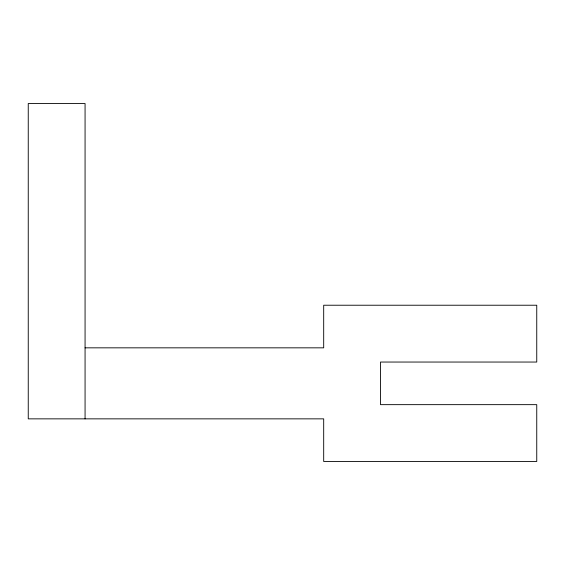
<?xml version="1.0" encoding="UTF-8"?>
<svg xmlns="http://www.w3.org/2000/svg" width="565" height="565" viewBox="0 0 565 565"><rect width="100%" height="100%" fill="white"/><g stroke="black" fill="none" stroke-linecap="round" stroke-linejoin="round"><path stroke-width="0.85" d="M85.068 347.835L323.689 347.835L323.689 305.227L536.75 305.227L536.75 362.045L380.506 362.045L380.506 404.653L536.75 404.653L536.75 461.471L323.689 461.471L323.689 418.856L28.25 418.856L28.25 103.529L85.068 103.529L85.068 418.856"/></g></svg>
